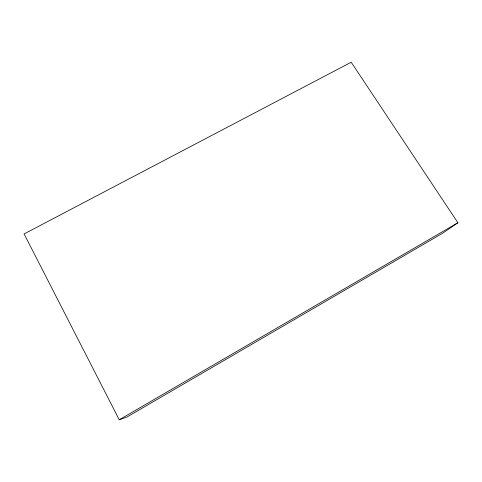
<?xml version="1.0" encoding="UTF-8"?>
<svg xmlns="http://www.w3.org/2000/svg" width="482" height="482" viewBox="0 0 482 482"><rect width="100%" height="100%" fill="white"/><g stroke="black" fill="none" stroke-linecap="round" stroke-linejoin="round"><path stroke-width="0.72" d="M457.9 222.744L442.566 233.27L126.856 417.075L119.247 419.774L24.1 233.939L351.203 62.226L457.9 222.744L119.247 419.774"/></g></svg>
